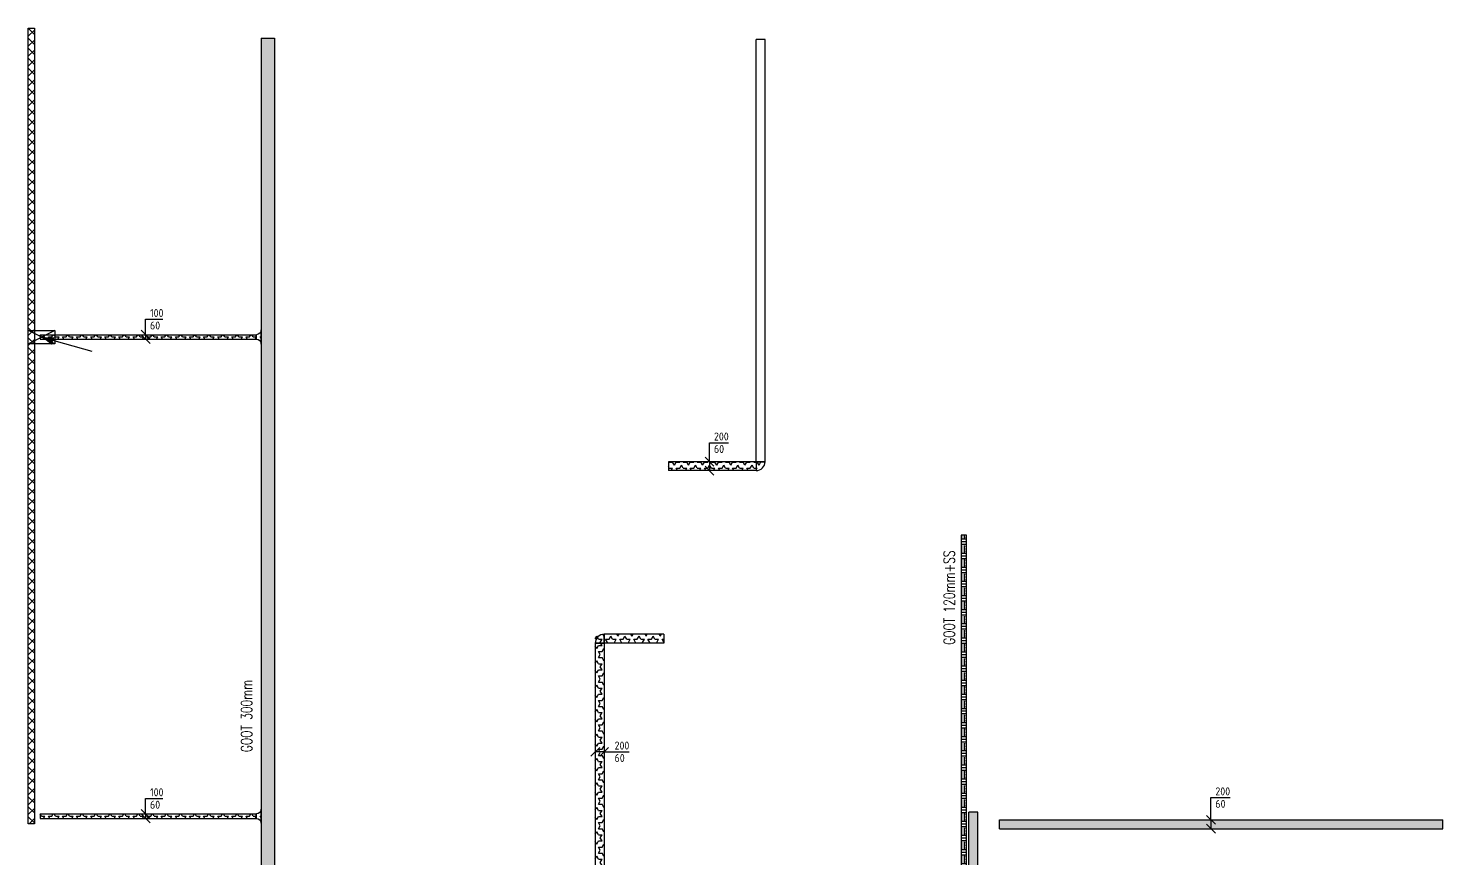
# Model space of a CAD drawing. Header units: millimetres. Extents: x -5310 to 110806, y 0 to 79600.
# Drawn here: x 45274 to 77094, y 60917 to 79600 of the extents above; entities that cross this region are included whole.
import ezdxf

# ---------------------------------------------------------------- set-up
doc = ezdxf.new("R2010")
doc.units = ezdxf.units.MM
doc.header["$LTSCALE"] = 100
for name, color, linetype in [('BL$4----_STEMPEL', 7, 'Continuous'), ('ByLayer', 2, 'Continuous'), ('EL6131--_ENERGIEBEDR (1996)', 2, 'Continuous'), ('EL6131--_GEBOUWINST (1996)', 2, 'Continuous'), ('EL6131--_KG_D', 3, 'Continuous'), ('EL6221--', 3, 'Continuous'), ('EM6131--_KG', 1, 'Continuous')]:
    doc.layers.add(name, color=color, linetype=linetype)
doc.styles.add('CofelyArial', font='arial.ttf')
doc.styles.add('ROMANS', font='ROMANS', dxfattribs={"width": 0.7})
doc.styles.add('STABICAD-018', font='ISOCP.SHX', dxfattribs={"height": 180})

# ---------------------------------------------------------------- blocks, each defined once
blk = doc.blocks.new('*X47')
at = {"color": 0}
for p, q in [((37992, 30033), (37868, 30157)), ((37891, 30033), (38031, 30173)), ((38217, 30033), (38077, 30173)), ((38116, 30033), (38256, 30173)), ((38441, 30033), (38301, 30173)), ((38340, 30033), (38480, 30173)), ((38666, 30033), (38526, 30173)), ((38565, 30033), (38705, 30173)), ((38890, 30033), (38750, 30173)), ((38789, 30033), (38929, 30173)), ((39115, 30033), (38975, 30173)), ((39014, 30033), (39154, 30173)), ((39339, 30033), (39199, 30173)), ((39238, 30033), (39378, 30173)), ((39564, 30033), (39424, 30173)), ((39463, 30033), (39603, 30173)), ((39788, 30033), (39648, 30173)), ((39687, 30033), (39827, 30173)), ((40013, 30033), (39873, 30173)), ((39912, 30033), (40052, 30173)), ((40237, 30033), (40097, 30173)), ((40136, 30033), (40276, 30173)), ((40462, 30033), (40322, 30173)), ((40361, 30033), (40501, 30173)), ((40686, 30033), (40546, 30173)), ((40585, 30033), (40725, 30173)), ((40911, 30033), (40771, 30173)), ((40810, 30033), (40950, 30173)), ((41135, 30033), (40995, 30173)), ((41034, 30033), (41174, 30173)), ((41360, 30033), (41220, 30173)), ((41259, 30033), (41399, 30173)), ((41584, 30033), (41444, 30173)), ((41483, 30033), (41623, 30173)), ((41809, 30033), (41669, 30173)), ((41708, 30033), (41848, 30173)), ((42033, 30033), (41893, 30173)), ((41932, 30033), (42072, 30173)), ((42258, 30033), (42118, 30173)), ((42157, 30033), (42297, 30173)), ((42482, 30033), (42342, 30173)), ((42381, 30033), (42521, 30173)), ((42707, 30033), (42567, 30173)), ((42606, 30033), (42746, 30173)), ((42931, 30033), (42791, 30173)), ((42830, 30033), (42970, 30173)), ((43156, 30033), (43016, 30173)), ((43055, 30033), (43195, 30173)), ((43380, 30033), (43240, 30173)), ((43279, 30033), (43419, 30173)), ((43605, 30033), (43465, 30173)), ((43504, 30033), (43644, 30173)), ((43829, 30033), (43689, 30173)), ((43728, 30033), (43868, 30173)), ((44054, 30033), (43914, 30173)), ((43953, 30033), (44093, 30173)), ((44278, 30033), (44138, 30173)), ((44177, 30033), (44317, 30173)), ((44503, 30033), (44363, 30173)), ((44402, 30033), (44542, 30173)), ((44727, 30033), (44587, 30173)), ((44626, 30033), (44766, 30173)), ((44952, 30033), (44812, 30173)), ((44851, 30033), (44991, 30173)), ((45176, 30033), (45036, 30173)), ((45075, 30033), (45215, 30173)), ((45401, 30033), (45261, 30173)), ((45300, 30033), (45440, 30173)), ((45625, 30033), (45485, 30173)), ((45524, 30033), (45664, 30173)), ((45850, 30033), (45710, 30173)), ((45749, 30033), (45889, 30173)), ((46074, 30033), (45934, 30173)), ((45973, 30033), (46113, 30173)), ((46299, 30033), (46159, 30173)), ((46198, 30033), (46338, 30173)), ((46523, 30033), (46383, 30173)), ((46422, 30033), (46562, 30173)), ((46748, 30033), (46608, 30173)), ((46647, 30033), (46787, 30173)), ((46972, 30033), (46832, 30173)), ((46871, 30033), (47011, 30173)), ((47197, 30033), (47057, 30173)), ((47096, 30033), (47236, 30173)), ((47421, 30033), (47281, 30173)), ((47320, 30033), (47460, 30173)), ((47646, 30033), (47506, 30173)), ((47545, 30033), (47685, 30173)), ((47870, 30033), (47730, 30173)), ((47769, 30033), (47909, 30173)), ((48095, 30033), (47955, 30173)), ((47994, 30033), (48134, 30173)), ((48319, 30033), (48179, 30173)), ((48218, 30033), (48358, 30173)), ((48544, 30033), (48404, 30173)), ((48443, 30033), (48583, 30173)), ((48768, 30033), (48628, 30173)), ((48667, 30033), (48807, 30173)), ((48993, 30033), (48853, 30173)), ((48892, 30033), (49032, 30173)), ((49217, 30033), (49077, 30173)), ((49116, 30033), (49256, 30173)), ((49442, 30033), (49302, 30173)), ((49341, 30033), (49481, 30173)), ((49666, 30033), (49526, 30173)), ((49565, 30033), (49705, 30173)), ((49891, 30033), (49751, 30173)), ((49790, 30033), (49930, 30173)), ((50115, 30033), (49975, 30173)), ((50014, 30033), (50154, 30173)), ((50340, 30033), (50200, 30173)), ((50239, 30033), (50379, 30173)), ((50564, 30033), (50424, 30173)), ((50463, 30033), (50603, 30173)), ((50789, 30033), (50649, 30173)), ((50688, 30033), (50828, 30173)), ((51013, 30033), (50873, 30173)), ((50912, 30033), (51052, 30173)), ((51238, 30033), (51098, 30173)), ((51137, 30033), (51277, 30173)), ((51463, 30033), (51323, 30173)), ((51361, 30033), (51501, 30173)), ((51687, 30033), (51547, 30173)), ((51586, 30033), (51726, 30173)), ((51912, 30033), (51772, 30173)), ((51810, 30033), (51950, 30173)), ((52136, 30033), (51996, 30173)), ((52035, 30033), (52175, 30173)), ((52361, 30033), (52221, 30173)), ((52259, 30033), (52399, 30173)), ((52585, 30033), (52445, 30173)), ((52484, 30033), (52624, 30173)), ((52810, 30033), (52670, 30173)), ((52708, 30033), (52848, 30173)), ((53034, 30033), (52894, 30173)), ((52933, 30033), (53073, 30173)), ((53259, 30033), (53119, 30173)), ((53157, 30033), (53297, 30173)), ((53483, 30033), (53343, 30173)), ((53382, 30033), (53522, 30173)), ((53708, 30033), (53568, 30173)), ((53606, 30033), (53746, 30173)), ((53932, 30033), (53792, 30173)), ((53831, 30033), (53971, 30173)), ((54157, 30033), (54017, 30173)), ((54055, 30033), (54195, 30173)), ((54381, 30033), (54241, 30173)), ((54280, 30033), (54420, 30173)), ((54606, 30033), (54466, 30173)), ((54505, 30033), (54645, 30173)), ((54830, 30033), (54690, 30173)), ((54729, 30033), (54869, 30173)), ((55055, 30033), (54915, 30173)), ((54954, 30033), (55094, 30173)), ((55279, 30033), (55139, 30173)), ((55178, 30033), (55318, 30173)), ((55504, 30033), (55364, 30173)), ((55403, 30033), (55543, 30173)), ((55728, 30033), (55588, 30173)), ((55627, 30033), (55767, 30173))]:
    blk.add_line(p, q, dxfattribs=at)
blk = doc.blocks.new('NV-1')
at = {"layer": 'ByLayer'}
for p, q in [((0, 4), (7.91, 0)), ((0, 0), (7.91, 4))]:
    blk.add_line(p, q, dxfattribs=at)
blk.add_lwpolyline([(0, 0), (8, 0), (8, 4), (0, 4)], close=True, dxfattribs=at)
blk = doc.blocks.new('PIJL-UIT')
at = {"layer": 'ByLayer', "color": 2}
blk.add_line((0, 0), (2.92, 10.41), dxfattribs=at)
blk.add_solid([(3.23, 11.35), (1.51, 9.11), (3.24, 8.54)], dxfattribs=at)
blk = doc.blocks.new('*X55')
at = {"color": 0}
for p, q in [((32506, 9902), (32544, 9902)), ((32564, 9823), (32564, 9928)), ((32623, 9823), (32623, 9928)), ((32506, 9842), (32544, 9842)), ((32506, 9644), (32544, 9644)), ((32506, 9585), (32544, 9585)), ((32524, 9664), (32524, 9823)), ((32544, 9803), (32626, 9803)), ((32544, 9743), (32626, 9743)), ((32544, 9684), (32626, 9684)), ((32564, 9505), (32564, 9664)), ((32623, 9505), (32623, 9664)), ((32506, 9525), (32544, 9525)), ((32506, 9327), (32544, 9327)), ((32506, 9267), (32544, 9267)), ((32524, 9346), (32524, 9505)), ((32544, 9485), (32626, 9485)), ((32544, 9426), (32626, 9426)), ((32544, 9366), (32626, 9366)), ((32564, 9188), (32564, 9346)), ((32623, 9188), (32623, 9346)), ((32506, 9208), (32544, 9208)), ((32506, 9009), (32544, 9009)), ((32524, 9029), (32524, 9188)), ((32544, 9168), (32626, 9168)), ((32544, 9108), (32702, 9108)), ((32544, 9049), (32702, 9049)), ((32564, 9008), (32564, 9029)), ((32623, 9008), (32623, 9029)), ((32683, 9008), (32683, 9029)), ((32702, 9009), (32861, 9009)), ((32722, 9029), (32722, 9128)), ((32782, 9029), (32782, 9128)), ((32841, 9029), (32841, 9128)), ((32861, 9108), (33020, 9108)), ((32861, 9049), (33020, 9049)), ((32881, 9008), (32881, 9029)), ((32941, 9008), (32941, 9029)), ((33000, 9008), (33000, 9029)), ((33020, 9009), (33179, 9009)), ((33040, 9029), (33040, 9128)), ((33099, 9029), (33099, 9128)), ((33159, 9029), (33159, 9128)), ((33179, 9108), (33338, 9108)), ((33179, 9049), (33338, 9049)), ((33199, 9008), (33199, 9029)), ((33258, 9008), (33258, 9029)), ((33318, 9008), (33318, 9029)), ((33338, 9009), (33496, 9009)), ((33357, 9029), (33357, 9128)), ((33417, 9029), (33417, 9128)), ((33476, 9029), (33476, 9128)), ((33496, 9108), (33655, 9108)), ((33496, 9049), (33655, 9049)), ((33516, 9008), (33516, 9029)), ((33576, 9008), (33576, 9029)), ((33635, 9008), (33635, 9029)), ((33655, 9009), (33814, 9009)), ((33675, 9029), (33675, 9128)), ((33734, 9029), (33734, 9128)), ((33794, 9029), (33794, 9128)), ((33814, 9108), (33972, 9108)), ((33814, 9049), (33972, 9049)), ((33834, 9008), (33834, 9029)), ((33893, 9008), (33893, 9029)), ((33953, 9008), (33953, 9029)), ((33972, 9009), (34131, 9009)), ((33992, 9029), (33992, 9128)), ((34052, 9029), (34052, 9128)), ((34111, 9029), (34111, 9128)), ((34131, 9108), (34290, 9108)), ((34131, 9049), (34290, 9049)), ((34151, 9008), (34151, 9029)), ((34211, 9008), (34211, 9029)), ((34270, 9008), (34270, 9029)), ((34290, 9009), (34449, 9009)), ((34310, 9029), (34310, 9128)), ((34369, 9029), (34369, 9128)), ((34429, 9029), (34429, 9128)), ((34449, 9108), (34608, 9108)), ((34449, 9049), (34608, 9049)), ((34469, 9008), (34469, 9029)), ((34528, 9008), (34528, 9029)), ((34588, 9008), (34588, 9029)), ((34608, 9009), (34766, 9009)), ((34627, 9029), (34627, 9128)), ((34687, 9029), (34687, 9128)), ((34746, 9029), (34746, 9128)), ((34766, 9108), (34925, 9108)), ((34766, 9049), (34925, 9049)), ((34786, 9008), (34786, 9029)), ((34846, 9008), (34846, 9029)), ((34905, 9008), (34905, 9029)), ((34925, 9009), (35084, 9009)), ((34945, 9029), (34945, 9128)), ((35004, 9029), (35004, 9128)), ((35064, 9029), (35064, 9128)), ((35084, 9108), (35242, 9108)), ((35084, 9049), (35242, 9049)), ((35104, 9008), (35104, 9029)), ((35163, 9008), (35163, 9029)), ((35223, 9008), (35223, 9029)), ((35242, 9009), (35401, 9009)), ((35262, 9029), (35262, 9128)), ((35322, 9029), (35322, 9128)), ((35381, 9029), (35381, 9128)), ((35401, 9108), (35560, 9108)), ((35401, 9049), (35560, 9049)), ((35421, 9008), (35421, 9029)), ((35481, 9008), (35481, 9029)), ((35540, 9008), (35540, 9029)), ((35560, 9009), (35719, 9009)), ((35580, 9029), (35580, 9128)), ((35639, 9029), (35639, 9128)), ((35699, 9029), (35699, 9128)), ((35719, 9108), (35878, 9108)), ((35719, 9049), (35878, 9049)), ((35739, 9008), (35739, 9029)), ((35798, 9008), (35798, 9029)), ((35858, 9008), (35858, 9029)), ((35878, 9009), (36036, 9009)), ((35897, 9029), (35897, 9128)), ((35957, 9029), (35957, 9128)), ((36016, 9029), (36016, 9128)), ((36036, 9108), (36195, 9108)), ((36036, 9049), (36195, 9049)), ((36056, 9008), (36056, 9029)), ((36116, 9008), (36116, 9029)), ((36175, 9008), (36175, 9029)), ((36195, 9009), (36354, 9009)), ((36215, 9029), (36215, 9128)), ((36274, 9029), (36274, 9128)), ((36334, 9029), (36334, 9128)), ((36354, 9108), (36512, 9108)), ((36354, 9049), (36512, 9049)), ((36374, 9008), (36374, 9029)), ((36433, 9008), (36433, 9029)), ((36493, 9008), (36493, 9029)), ((36512, 9009), (36671, 9009)), ((36532, 9029), (36532, 9128)), ((36592, 9029), (36592, 9128)), ((36651, 9029), (36651, 9128)), ((36671, 9108), (36830, 9108)), ((36671, 9049), (36830, 9049)), ((36691, 9008), (36691, 9029)), ((36751, 9008), (36751, 9029)), ((36810, 9008), (36810, 9029)), ((36830, 9009), (36989, 9009)), ((36850, 9029), (36850, 9128)), ((36909, 9029), (36909, 9128)), ((36969, 9029), (36969, 9128)), ((36989, 9108), (37148, 9108)), ((36989, 9049), (37148, 9049)), ((37009, 9008), (37009, 9029)), ((37068, 9008), (37068, 9029)), ((37128, 9008), (37128, 9029)), ((37148, 9009), (37306, 9009)), ((37167, 9029), (37167, 9128)), ((37227, 9029), (37227, 9128)), ((37286, 9029), (37286, 9128)), ((37306, 9108), (37465, 9108)), ((37306, 9049), (37465, 9049)), ((37326, 9008), (37326, 9029)), ((37386, 9008), (37386, 9029)), ((37445, 9008), (37445, 9029)), ((37465, 9009), (37624, 9009)), ((37485, 9029), (37485, 9128)), ((37544, 9029), (37544, 9128)), ((37604, 9029), (37604, 9128)), ((37624, 9108), (37782, 9108)), ((37624, 9049), (37782, 9049)), ((37644, 9008), (37644, 9029)), ((37703, 9008), (37703, 9029)), ((37763, 9008), (37763, 9029)), ((37782, 9009), (37941, 9009)), ((37802, 9029), (37802, 9128)), ((37862, 9029), (37862, 9128)), ((37921, 9029), (37921, 9128)), ((37941, 9108), (38100, 9108)), ((37941, 9049), (38100, 9049)), ((37961, 9008), (37961, 9029)), ((38021, 9008), (38021, 9029)), ((38080, 9008), (38080, 9029)), ((38100, 9009), (38259, 9009)), ((38120, 9029), (38120, 9128)), ((38179, 9029), (38179, 9128)), ((38239, 9029), (38239, 9128)), ((38259, 9108), (38418, 9108)), ((38259, 9049), (38418, 9049)), ((38279, 9008), (38279, 9029)), ((38338, 9008), (38338, 9029)), ((38398, 9008), (38398, 9029)), ((38418, 9009), (38576, 9009)), ((38437, 9029), (38437, 9128)), ((38497, 9029), (38497, 9128)), ((38556, 9029), (38556, 9128)), ((38576, 9108), (38735, 9108)), ((38576, 9049), (38735, 9049)), ((38596, 9008), (38596, 9029)), ((38656, 9008), (38656, 9029)), ((38715, 9008), (38715, 9029)), ((38735, 9009), (38894, 9009)), ((38755, 9029), (38755, 9128)), ((38814, 9029), (38814, 9128)), ((38874, 9029), (38874, 9128)), ((38894, 9108), (39052, 9108)), ((38894, 9049), (39052, 9049)), ((38914, 9008), (38914, 9029)), ((38973, 9008), (38973, 9029)), ((39033, 9008), (39033, 9029)), ((39052, 9009), (39211, 9009)), ((39072, 9029), (39072, 9128)), ((39132, 9029), (39132, 9128)), ((39191, 9029), (39191, 9128)), ((39211, 9108), (39370, 9108)), ((39211, 9049), (39370, 9049)), ((39231, 9008), (39231, 9029)), ((39291, 9008), (39291, 9029)), ((39350, 9008), (39350, 9029)), ((39370, 9009), (39529, 9009)), ((39390, 9029), (39390, 9128)), ((39449, 9029), (39449, 9128)), ((39509, 9029), (39509, 9128)), ((39529, 9108), (39688, 9108)), ((39529, 9049), (39688, 9049)), ((39549, 9008), (39549, 9029)), ((39608, 9008), (39608, 9029)), ((39668, 9008), (39668, 9029)), ((39688, 9009), (39846, 9009)), ((39707, 9029), (39707, 9128)), ((39767, 9029), (39767, 9128)), ((39826, 9029), (39826, 9128)), ((39846, 9108), (40005, 9108)), ((39846, 9049), (40005, 9049)), ((39866, 9008), (39866, 9029)), ((39926, 9008), (39926, 9029)), ((39985, 9008), (39985, 9029)), ((40005, 9009), (40164, 9009)), ((40025, 9029), (40025, 9128)), ((40084, 9029), (40084, 9128)), ((40144, 9029), (40144, 9128)), ((40164, 9108), (40322, 9108)), ((40164, 9049), (40322, 9049)), ((40184, 9008), (40184, 9029)), ((40243, 9008), (40243, 9029)), ((40303, 9008), (40303, 9029)), ((40322, 9009), (40481, 9009)), ((40342, 9029), (40342, 9128)), ((40402, 9029), (40402, 9128)), ((40461, 9029), (40461, 9128)), ((40481, 9108), (40640, 9108)), ((40481, 9049), (40640, 9049)), ((40501, 9008), (40501, 9029)), ((40561, 9008), (40561, 9029)), ((40620, 9008), (40620, 9029)), ((40640, 9009), (40799, 9009)), ((40660, 9029), (40660, 9128)), ((40719, 9029), (40719, 9128)), ((40779, 9029), (40779, 9128)), ((40799, 9108), (40958, 9108)), ((40799, 9049), (40958, 9049)), ((40819, 9008), (40819, 9029)), ((40878, 9008), (40878, 9029)), ((40938, 9008), (40938, 9029)), ((40958, 9009), (41116, 9009)), ((40977, 9029), (40977, 9128)), ((41037, 9029), (41037, 9128)), ((41096, 9029), (41096, 9128)), ((41116, 9108), (41275, 9108)), ((41116, 9049), (41275, 9049)), ((41136, 9008), (41136, 9029)), ((41196, 9008), (41196, 9029)), ((41255, 9008), (41255, 9029)), ((41275, 9009), (41434, 9009)), ((41295, 9029), (41295, 9128)), ((41354, 9029), (41354, 9128)), ((41414, 9029), (41414, 9128)), ((41434, 9108), (41592, 9108)), ((41434, 9049), (41592, 9049)), ((41454, 9008), (41454, 9029)), ((41513, 9008), (41513, 9029)), ((41573, 9008), (41573, 9029)), ((41592, 9009), (41751, 9009)), ((41612, 9029), (41612, 9128)), ((41672, 9029), (41672, 9128)), ((41731, 9029), (41731, 9128)), ((41751, 9108), (41910, 9108)), ((41751, 9049), (41910, 9049)), ((41771, 9008), (41771, 9029)), ((41831, 9008), (41831, 9029)), ((41890, 9008), (41890, 9029)), ((41910, 9009), (42069, 9009)), ((41930, 9029), (41930, 9128)), ((41989, 9029), (41989, 9128)), ((42049, 9029), (42049, 9128)), ((42069, 9108), (42228, 9108)), ((42069, 9049), (42228, 9049)), ((42089, 9008), (42089, 9029)), ((42148, 9008), (42148, 9029)), ((42208, 9008), (42208, 9029)), ((42228, 9009), (42386, 9009)), ((42247, 9029), (42247, 9128)), ((42307, 9029), (42307, 9128)), ((42366, 9029), (42366, 9128)), ((42386, 9108), (42545, 9108)), ((42386, 9049), (42545, 9049)), ((42406, 9008), (42406, 9029)), ((42466, 9008), (42466, 9029)), ((42525, 9008), (42525, 9029)), ((42545, 9009), (42704, 9009)), ((42565, 9029), (42565, 9128)), ((42624, 9029), (42624, 9128)), ((42684, 9029), (42684, 9128)), ((42704, 9108), (42862, 9108)), ((42704, 9049), (42862, 9049)), ((42724, 9008), (42724, 9029)), ((42783, 9008), (42783, 9029)), ((42843, 9008), (42843, 9029)), ((42862, 9009), (43021, 9009)), ((42882, 9029), (42882, 9128)), ((42942, 9029), (42942, 9128)), ((43001, 9029), (43001, 9128)), ((43021, 9108), (43180, 9108)), ((43021, 9049), (43180, 9049)), ((43041, 9008), (43041, 9029)), ((43101, 9008), (43101, 9029)), ((43160, 9008), (43160, 9029)), ((43180, 9009), (43339, 9009)), ((43200, 9029), (43200, 9128)), ((43259, 9029), (43259, 9128)), ((43319, 9029), (43319, 9128)), ((43339, 9108), (43498, 9108)), ((43339, 9049), (43498, 9049)), ((43359, 9008), (43359, 9029)), ((43418, 9008), (43418, 9029)), ((43478, 9008), (43478, 9029)), ((43498, 9009), (43656, 9009)), ((43517, 9029), (43517, 9128)), ((43577, 9029), (43577, 9128)), ((43636, 9029), (43636, 9128)), ((43656, 9108), (43815, 9108)), ((43656, 9049), (43815, 9049)), ((43676, 9008), (43676, 9029)), ((43736, 9008), (43736, 9029)), ((43795, 9008), (43795, 9029)), ((43815, 9009), (43974, 9009)), ((43835, 9029), (43835, 9128)), ((43894, 9029), (43894, 9128)), ((43954, 9029), (43954, 9128)), ((43974, 9108), (44132, 9108)), ((43974, 9049), (44132, 9049)), ((43994, 9008), (43994, 9029)), ((44053, 9008), (44053, 9029)), ((44113, 9008), (44113, 9029)), ((44132, 9009), (44291, 9009)), ((44152, 9029), (44152, 9128)), ((44212, 9029), (44212, 9128)), ((44271, 9029), (44271, 9128)), ((44291, 9108), (44361, 9108)), ((44291, 9049), (44361, 9049)), ((44311, 9008), (44311, 9029))]:
    blk.add_line(p, q, dxfattribs=at)
blk = doc.blocks.new('*U114')
at = {"color": 0, "linetype": 'Continuous'}
for p, q in [((0, 100, -2730), (1975, 100, -2730)), ((0, -100, -2730), (0, 100, -2730)), ((1975, -100, -2730), (1975, 100, -2730)), ((0, -100, -2730), (1975, -100, -2730))]:
    blk.add_line(p, q, dxfattribs=at)
at = {"layer": 'BL$4----_STEMPEL', "color": 1, "style": 'CofelyArial'}
for tag in ['CODE', 'POSITIONCODE', 'SECTIONCODE']:
    blk.add_attdef(tag, (61650, 69750, 2730), '', height=1.8, dxfattribs=at)
blk = doc.blocks.new('*U115')
at = {"color": 0, "linetype": 'Continuous'}
for p, q in [((0, 0, -2730), (0, 426, -2730)), ((0, 426, -2730), (429, 426, -2730)), ((100, -100, -2730), (-100, 100, -2730)), ((0, 0, -2730), (0, -200, -2730)), ((100, -300, -2730), (-100, -100, -2730))]:
    blk.add_line(p, q, dxfattribs=at)
at = {"color": 0, "linetype": 'Continuous', "style": 'STABICAD-018'}
for s, p in [('200', (100, 476, -2730)), ('60', (100, 196, -2730))]:
    blk.add_text(s, height=180, dxfattribs=at).set_placement(p)
at = {"layer": 'BL$4----_STEMPEL', "color": 1, "style": 'CofelyArial'}
blk.add_attdef('CODE', (60600, 69850, 2730), '', height=1.8, dxfattribs=at)
blk = doc.blocks.new('*U72')
at = {"color": 0, "linetype": 'Continuous'}
for p, q in [((0, 100, -2730), (1345, 100, -2730)), ((0, -100, -2730), (0, 100, -2730)), ((1345, -100, -2730), (1345, 100, -2730)), ((0, -100, -2730), (1345, -100, -2730))]:
    blk.add_line(p, q, dxfattribs=at)
at = {"color": 1, "style": 'CofelyArial'}
for tag in ['CODE', 'POSITIONCODE', 'SECTIONCODE']:
    blk.add_attdef(tag, (59574, 65866, 2730), '', height=1.8, dxfattribs=at)
blk = doc.blocks.new('*U70')
at = {"color": 0, "linetype": 'Continuous'}
for q in [(-100, -100, -2730), (100, 100, -2730)]:
    blk.add_line((-100, 100, -2730), q, dxfattribs=at)
blk.add_arc((-100, 100, -2730), 200, 270, 0, dxfattribs=at)
at = {"color": 1, "style": 'CofelyArial'}
for tag in ['CODE', 'POSITIONCODE', 'SECTIONCODE']:
    blk.add_attdef(tag, (58130, 65866, 2730), '', height=1.8, dxfattribs=at)
blk = doc.blocks.new('*U71')
at = {"color": 0, "linetype": 'Continuous'}
for p, q in [((0, 100, -2730), (5743, 100, -2730)), ((0, -100, -2730), (0, 100, -2730)), ((5743, -100, -2730), (5743, 100, -2730)), ((0, -100, -2730), (5743, -100, -2730))]:
    blk.add_line(p, q, dxfattribs=at)
at = {"color": 1, "style": 'CofelyArial'}
for tag in ['CODE', 'POSITIONCODE', 'SECTIONCODE']:
    blk.add_attdef(tag, (58130, 65766, 2730), '', height=1.8, dxfattribs=at)
blk = doc.blocks.new('*U73')
at = {"color": 0, "linetype": 'Continuous'}
for p, q in [((-300, -100, -2730), (-100, 100, -2730)), ((0, 0, -2730), (-200, 0, -2730)), ((-100, -100, -2730), (100, 100, -2730)), ((0, 0, -2730), (134, 0, -2730)), ((134, 0, -2730), (563, 0, -2730))]:
    blk.add_line(p, q, dxfattribs=at)
at = {"color": 0, "linetype": 'Continuous', "style": 'STABICAD-018'}
for s, p in [('200', (234, 50, -2730)), ('60', (234, -230, -2730))]:
    blk.add_text(s, height=180, dxfattribs=at).set_placement(p)
at = {"color": 1, "style": 'CofelyArial'}
blk.add_attdef('CODE', (58230, 63323, 2730), '', height=1.8, dxfattribs=at)
blk = doc.blocks.new('*U77')
at = {"color": 0, "linetype": 'Continuous'}
for p, q in [((0, 100, -2730), (7588, 100, -2730)), ((0, -100, -2730), (0, 100, -2730)), ((7588, -100, -2730), (7588, 100, -2730)), ((0, -100, -2730), (7588, -100, -2730))]:
    blk.add_line(p, q, dxfattribs=at)
at = {"color": 1, "style": 'CofelyArial'}
for tag in ['CODE', 'POSITIONCODE', 'SECTIONCODE']:
    blk.add_attdef(tag, (66533, 54375, 2730), '', height=1.8, dxfattribs=at)
blk = doc.blocks.new('*U81')
at = {"color": 0, "linetype": 'Continuous'}
for p, q in [((0, 100, -2730), (9970, 100, -2730)), ((0, -100, -2730), (0, 100, -2730)), ((9970, -100, -2730), (9970, 100, -2730)), ((0, -100, -2730), (9970, -100, -2730))]:
    blk.add_line(p, q, dxfattribs=at)
at = {"color": 1, "style": 'CofelyArial'}
for tag in ['CODE', 'POSITIONCODE', 'SECTIONCODE']:
    blk.add_attdef(tag, (67124, 61692, 2730), '', height=1.8, dxfattribs=at)
blk = doc.blocks.new('*U83')
at = {"color": 0, "linetype": 'Continuous'}
for p, q in [((0, 0, -2730), (0, 500, -2730)), ((0, 500, -2730), (429, 500, -2730)), ((100, -100, -2730), (-100, 100, -2730)), ((0, 0, -2730), (0, -200, -2730)), ((100, -300, -2730), (-100, -100, -2730))]:
    blk.add_line(p, q, dxfattribs=at)
at = {"color": 0, "linetype": 'Continuous', "style": 'STABICAD-018'}
for s, p in [('200', (100, 550, -2730)), ('60', (100, 270, -2730))]:
    blk.add_text(s, height=180, dxfattribs=at).set_placement(p)
at = {"color": 1, "style": 'CofelyArial'}
blk.add_attdef('CODE', (71880, 61792, 2730), '', height=1.8, dxfattribs=at)
blk = doc.blocks.new('*U103')
at = {"color": 0, "linetype": 'Continuous'}
for p, q in [((0, 50, -2730), (4856, 50, -2730)), ((0, -50, -2730), (0, 50, -2730)), ((4856, -50, -2730), (4856, 50, -2730)), ((0, -50, -2730), (4856, -50, -2730))]:
    blk.add_line(p, q, dxfattribs=at)
at = {"layer": 'BL$4----_STEMPEL', "color": 1, "style": 'STABICAD-018'}
for tag in ['CODE', 'POSITIONCODE', 'SECTIONCODE']:
    blk.add_attdef(tag, (109752, 39733, 2730), '', height=1.8, dxfattribs=at)
blk = doc.blocks.new('*U104')
at = {"color": 0, "linetype": 'Continuous'}
for p, q in [((0, -160, -2730), (0, 160, -2730)), ((115, 50, -2730), (110, 50, -2730)), ((115, -50, -2730), (115, 50, -2730)), ((115, -50, -2730), (110, -50, -2730))]:
    blk.add_line(p, q, dxfattribs=at)
for centre, start, end in [((110, 160, -2730), 180, 270), ((110, -160, -2730), 90, 180)]:
    blk.add_arc(centre, 110, start, end, dxfattribs=at)
at = {"layer": 'BL$4----_STEMPEL', "color": 1, "style": 'STABICAD-018'}
for tag in ['CODE', 'POSITIONCODE', 'SECTIONCODE']:
    blk.add_attdef(tag, (104781, 39733, 2730), '', height=1.8, dxfattribs=at)
blk = doc.blocks.new('*U105')
at = {"color": 0, "linetype": 'Continuous'}
for p, q in [((0, 0, -2730), (0, 347, -2730)), ((0, 347, -2730), (388, 347, -2730)), ((100, -100, -2730), (-100, 100, -2730)), ((100, -200, -2730), (-100, 0, -2730)), ((0, 0, -2730), (0, -100, -2730))]:
    blk.add_line(p, q, dxfattribs=at)
at = {"color": 0, "linetype": 'Continuous', "style": 'STABICAD-018'}
for s, p in [('100', (100, 397, -2730)), ('60', (100, 117, -2730))]:
    blk.add_text(s, height=180, dxfattribs=at).set_placement(p)
at = {"layer": 'BL$4----_STEMPEL', "color": 1, "style": 'STABICAD-018'}
blk.add_attdef('CODE', (107595, 39783, 2730), '', height=1.8, dxfattribs=at)
blk = doc.blocks.new('*U112')
at = {"color": 0, "linetype": 'Continuous'}
for q in [(-100, -100, -2730), (100, 100, -2730)]:
    blk.add_line((-100, 100, -2730), q, dxfattribs=at)
blk.add_arc((-100, 100, -2730), 200, 270, 0, dxfattribs=at)
at = {"layer": 'BL$4----_STEMPEL', "color": 1, "style": 'STABICAD-018'}
for tag in ['CODE', 'POSITIONCODE', 'SECTIONCODE']:
    blk.add_attdef(tag, (61750, 69750, 2730), '', height=1.8, dxfattribs=at)
blk = doc.blocks.new('*U113')
at = {"color": 0, "linetype": 'Continuous'}
for p, q in [((0, 100, -2730), (9495, 100, -2730)), ((0, -100, -2730), (0, 100, -2730)), ((9495, -100, -2730), (9495, 100, -2730)), ((0, -100, -2730), (9495, -100, -2730))]:
    blk.add_line(p, q, dxfattribs=at)
at = {"layer": 'BL$4----_STEMPEL', "color": 1, "style": 'STABICAD-018'}
for tag in ['CODE', 'POSITIONCODE', 'SECTIONCODE']:
    blk.add_attdef(tag, (61750, 69850, 2730), '', height=1.8, dxfattribs=at)

msp = doc.modelspace()

# ---------------------------------------------------------------- hatches: boundary and pattern name
at = {"layer": 'EL6131--_ENERGIEBEDR (1996)', "linetype": 'Continuous'}
h = msp.add_hatch(dxfattribs=at)
h.set_pattern_fill('STARS', color=1, scale=25, angle=-90)
h.set_pattern_definition([(270, (-48377.22, 146330.09), (137.48153, -3e-14), [79.375, -79.375]), (330, (-48377.22, 146330.09), (68.74077, 119.0625), [79.375, -79.375]), (30, (-48308.48, 146290.4), (-68.74077, 119.0625), [79.375, -79.375])])
h.paths.add_polyline_path([(67124, 61792), (67124, 61592), (77094, 61592), (77094, 61792)])
at = {"layer": 'EL6221--'}
h = msp.add_hatch(dxfattribs=at)
h.set_pattern_fill('STARS', color=1, scale=25)
h.paths.add_polyline_path([(50515, 29394), (50815, 29394), (50815, 79379), (50515, 79379)])
h = msp.add_hatch(dxfattribs=at)
h.set_pattern_fill('STARS', color=1, scale=25)
edge = h.paths.add_edge_path()
edge.add_line((61650, 69850), (61650, 79345))
edge = h.paths.add_edge_path()
edge.add_line((61850, 69850), (61850, 79345))
edge = h.paths.add_edge_path()
edge.add_line((61850, 69850), (61650, 69850))
edge = h.paths.add_edge_path()
edge.add_line((61850, 79345), (61650, 79345))
h = msp.add_hatch(dxfattribs=at)
h.set_pattern_fill('STARS', color=1, scale=25)
h.set_pattern_definition([(0, (-67620.52, 32924.24), (0, 137.48153), [79.375, -79.375]), (60, (-67620.52, 32924.24), (-119.0625, 68.74077), [79.375, -79.375]), (120, (-67580.84, 32992.98), (-119.0625, -68.74077), [79.375, -79.375])])
h.paths.add_polyline_path([(45543, 72707), (50400, 72707), (50400, 72607), (45543, 72607)])
h.paths.add_polyline_path([(50400, 72707), (50405, 72707, 0.414214), (50515, 72817), (50515, 72497, 0.414214), (50405, 72607), (50400, 72607)])
h = msp.add_hatch(dxfattribs=at)
h.set_pattern_fill('STARS', color=1, scale=25)
h.paths.add_polyline_path([(61750, 69850), (59674, 69850), (59674, 69650), (61750, 69650)])
h = msp.add_hatch(dxfattribs=at)
h.set_pattern_fill('STARS', color=1, scale=25)
h.paths.add_polyline_path([(58230, 65766), (59574, 65766), (59574, 65966), (58030, 65966), (58030, 60023), (58230, 60023)])
h = msp.add_hatch(dxfattribs=at)
h.set_pattern_fill('STARS', color=1, scale=25)
h.set_pattern_definition([(0, (-67620.52, 22142.37), (0, 137.48153), [79.375, -79.375]), (60, (-67620.52, 22142.37), (-119.0625, 68.74077), [79.375, -79.375]), (120, (-67580.84, 22211.11), (-119.0625, -68.74077), [79.375, -79.375])])
h.paths.add_polyline_path([(45543, 61925), (50400, 61925), (50400, 61825), (45543, 61825)])
h.paths.add_polyline_path([(50400, 61925), (50405, 61925, 0.414214), (50515, 62035), (50515, 61715, 0.414214), (50405, 61825), (50400, 61825)])
h = msp.add_hatch(dxfattribs=at)
h.set_pattern_fill('STARS', color=1, scale=25)
h.set_pattern_definition([(0, (-11096.66, -29098.88), (0, 137.48153), [79.375, -79.375]), (60, (-11096.66, -29098.88), (-119.0625, 68.74077), [79.375, -79.375]), (120, (-11056.97, -29030.14), (-119.0625, -68.74077), [79.375, -79.375])])
h.paths.add_polyline_path([(66633, 61963), (66433, 61963), (66433, 54375), (61212, 54375), (61212, 52868), (61412, 52868), (61412, 54175), (66633, 54175)])

# ---------------------------------------------------------------- linework, layer by layer
at = {"layer": 'EL6131--_ENERGIEBEDR (1996)', "color": 2, "linetype": 'Continuous'}
msp.add_lwpolyline([(66259, 68193), (66259, 56457), (65459, 56457), (65459, 56337), (66379, 56337), (66379, 68193)], close=True, dxfattribs=at)
at = {"layer": 'EL6131--_GEBOUWINST (1996)', "color": 2, "linetype": 'Continuous'}
msp.add_lwpolyline([(45414, 79600), (45414, 61700), (45274, 61700), (45274, 79600)], close=True, dxfattribs=at)
at = {"layer": 'EL6131--_KG_D', "linetype": 'Continuous'}
for p, q in [((50515, 79379), (50515, 29394)), ((50515, 79379), (50815, 79379)), ((50815, 79379), (50815, 29394))]:
    msp.add_line(p, q, dxfattribs=at)

# ---------------------------------------------------------------- block references
at = {"layer": 'EL6131--_ENERGIEBEDR (1996)', "color": 2, "linetype": 'Continuous', "xscale": -75, "yscale": 75, "zscale": 75}
msp.add_blockref('NV-1', (45874, 72500), dxfattribs=at)
at = {"layer": 'EL6131--_ENERGIEBEDR (1996)', "color": 1, "linetype": 'Continuous', "xscale": 100, "yscale": 100, "zscale": 100, "rotation": 90}
msp.add_blockref('PIJL-UIT', (46713, 72327), dxfattribs=at)
at = {"layer": 'EL6131--_ENERGIEBEDR (1996)', "color": 1, "linetype": 'Continuous', "rotation": 90}
msp.add_blockref('*X55', (75387, 23832), dxfattribs=at)
at = {"layer": 'EL6131--_GEBOUWINST (1996)', "color": 1, "linetype": 'Continuous', "rotation": 90}
msp.add_blockref('*X47', (75448, 23832), dxfattribs=at)
at = {"layer": 'EL6131--_KG_D', "linetype": 'Continuous'}
for name, p, rotation in [('*U113', (61750, 69850, 2730), 90.00000000000001), ('*U114', (61650, 69750, 2730), 180), ('*U70', (58130, 65866, 2730), 180), ('*U72', (59574, 65866, 2730), 180), ('*U71', (58130, 65766, 2730), 269.9999999999666), ('*U77', (66533, 54375, 2730), 90.00000000000632)]:
    msp.add_blockref(name, p, dxfattribs=dict(at, rotation=rotation))
at = {"layer": 'EL6131--_KG_D', "linetype": 'Continuous', "xscale": -1, "rotation": 180}
for p in [(45543, 72657, 2730), (45543, 61875, 2730)]:
    msp.add_blockref('*U103', p, dxfattribs=at)
at = {"layer": 'EL6131--_KG_D', "linetype": 'Continuous', "xscale": -1}
for p in [(50515, 72657, 2730), (50515, 61875, 2730)]:
    msp.add_blockref('*U104', p, dxfattribs=at)
at = {"layer": 'EL6131--_KG_D', "linetype": 'Continuous'}
for name, p in [('*U112', (61750, 69750, 2730)), ('*U81', (67124, 61692, 2730))]:
    msp.add_blockref(name, p, dxfattribs=at)
at = {"layer": 'EM6131--_KG', "linetype": 'Continuous'}
for name, p in [('*U105', (47913, 72707, 2730)), ('*U115', (60600, 69850, 2730)), ('*U73', (58230, 63323, 2730)), ('*U105', (47913, 61925, 2730)), ('*U83', (71880, 61792, 2730))]:
    msp.add_blockref(name, p, dxfattribs=at)

# ---------------------------------------------------------------- texts
at = {"layer": 'EL6131--_ENERGIEBEDR (1996)', "color": 1, "linetype": 'Continuous', "style": 'ROMANS', "width": 0.7}
for s, p in [('GOOT 120mm+SS', (66119, 65728)), ('GOOT 300mm', (50311, 63313))]:
    msp.add_text(s, height=250, rotation=90, dxfattribs=at).set_placement(p)

doc.saveas('drawing.dxf')
